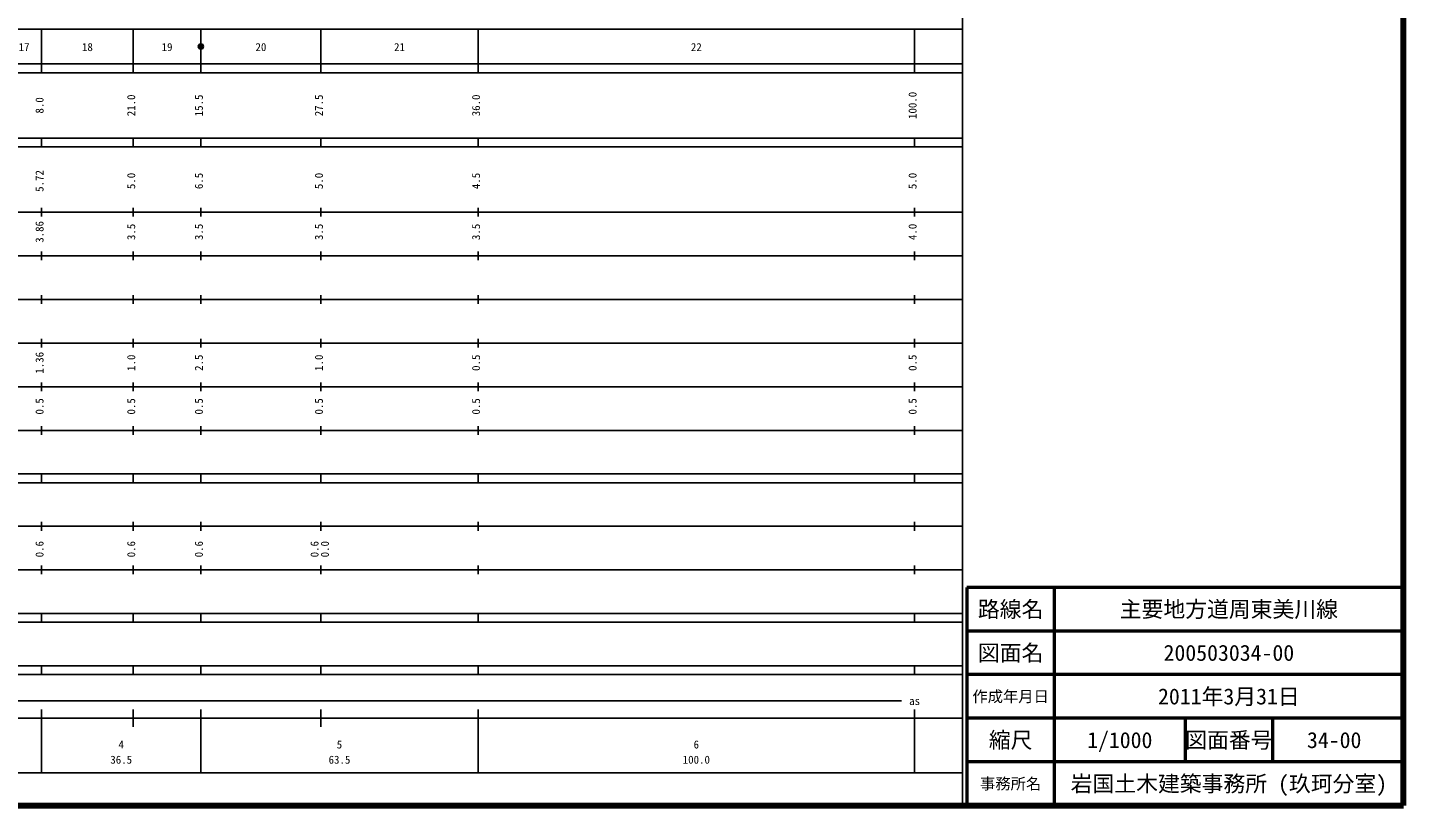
# Model space of a CAD drawing. Units: millimetres on the paper, enlarged 1000 times. Extents: x 40000 to 680000, y 20000 to 380000.
# Drawn here: x 364784 to 680000, y 20000 to 198357 of the extents above; entities that cross this region are included whole.
import ezdxf
from ezdxf.enums import TextEntityAlignment as Align

# ---------------------------------------------------------------- set-up
doc = ezdxf.new("R2010")
doc.units = ezdxf.units.MM
doc.header["$LTSCALE"] = 1000
for name, color, linetype, lineweight in [('S-TTL', 2, 'Continuous', 140), ('S-TTL-BAND', 7, 'Continuous', 25), ('S-TTL-FRAM', 2, 'Continuous', 50), ('S-TTL-LINE', 7, 'Continuous', 50)]:
    doc.layers.add(name, color=color, linetype=linetype, lineweight=lineweight)
doc.layers.add('S-TTL-TXT', color=7, linetype='Continuous')
doc.styles.add('ＭＳ ゴシック', font='')
doc.styles.get('ＭＳ ゴシック').set_extended_font_data('MS Gothic')

msp = doc.modelspace()

# ---------------------------------------------------------------- hatches: boundary and pattern name
at = {"layer": 'S-TTL-BAND'}
msp.add_hatch(color=256, dxfattribs=at).paths.add_polyline_path([(405100, 194000), (405100, 194024), (405098, 194047), (405096, 194070), (405093, 194094), (405088, 194117), (405083, 194140), (405077, 194163), (405071, 194185), (405063, 194208), (405054, 194230), (405045, 194251), (405035, 194272), (405023, 194293), (405012, 194313), (404999, 194333), (404985, 194353), (404971, 194371), (404956, 194390), (404941, 194407), (404924, 194424), (404907, 194441), (404890, 194456), (404871, 194471), (404853, 194485), (404833, 194499), (404813, 194512), (404793, 194523), (404772, 194535), (404751, 194545), (404730, 194554), (404708, 194563), (404685, 194571), (404663, 194577), (404640, 194583), (404617, 194588), (404594, 194593), (404571, 194596), (404547, 194598), (404524, 194600), (404500, 194600), (404476, 194600), (404453, 194598), (404429, 194596), (404406, 194593), (404383, 194588), (404360, 194583), (404337, 194577), (404315, 194571), (404292, 194563), (404270, 194554), (404249, 194545), (404228, 194535), (404207, 194523), (404187, 194512), (404167, 194499), (404147, 194485), (404129, 194471), (404110, 194456), (404093, 194441), (404076, 194424), (404059, 194407), (404044, 194390), (404029, 194371), (404015, 194353), (404001, 194333), (403988, 194313), (403977, 194293), (403965, 194272), (403955, 194251), (403946, 194230), (403937, 194208), (403929, 194185), (403923, 194163), (403917, 194140), (403912, 194117), (403907, 194094), (403904, 194070), (403902, 194047), (403900, 194024), (403900, 194000), (403900, 193976), (403902, 193953), (403904, 193929), (403907, 193906), (403912, 193883), (403917, 193860), (403923, 193837), (403929, 193815), (403937, 193792), (403946, 193770), (403955, 193749), (403965, 193728), (403977, 193707), (403988, 193686), (404001, 193667), (404015, 193647), (404029, 193629), (404044, 193610), (404059, 193593), (404076, 193576), (404093, 193559), (404110, 193544), (404129, 193529), (404147, 193515), (404167, 193501), (404187, 193488), (404207, 193476), (404228, 193465), (404249, 193455), (404270, 193446), (404292, 193437), (404315, 193429), (404337, 193422), (404360, 193417), (404383, 193411), (404406, 193407), (404429, 193404), (404453, 193402), (404476, 193400), (404500, 193400), (404524, 193400), (404547, 193402), (404571, 193404), (404594, 193407), (404617, 193411), (404640, 193417), (404663, 193422), (404685, 193429), (404708, 193437), (404730, 193446), (404751, 193455), (404772, 193465), (404793, 193476), (404813, 193488), (404833, 193501), (404853, 193515), (404871, 193529), (404890, 193544), (404907, 193559), (404924, 193576), (404941, 193593), (404956, 193610), (404971, 193629), (404985, 193647), (404999, 193667), (405012, 193686), (405023, 193707), (405035, 193728), (405045, 193749), (405054, 193770), (405063, 193792), (405071, 193815), (405077, 193837), (405083, 193860), (405088, 193883), (405093, 193906), (405096, 193929), (405098, 193953), (405100, 193976)])

# ---------------------------------------------------------------- linework, layer by layer
at = {"layer": 'S-TTL'}
for p, q in [((680000, 20000), (680000, 380000)), ((40000, 20000), (680000, 20000))]:
    msp.add_line(p, q, dxfattribs=at)
at = {"layer": 'S-TTL-BAND'}
for p, q in [((579000, 20000), (579000, 370000)), ((68000, 198000), (579000, 198000)), ((368000, 188000), (368000, 198000)), ((389000, 188000), (389000, 198000)), ((404500, 188000), (404500, 198000)), ((432000, 188000), (432000, 198000)), ((468000, 188000), (468000, 198000)), ((568000, 188000), (568000, 198000)), ((40000, 190000), (579000, 190000)), ((40000, 188000), (579000, 188000)), ((40000, 173000), (579000, 173000)), ((40000, 171000), (579000, 171000)), ((368000, 171000), (368000, 173000)), ((389000, 171000), (389000, 173000)), ((404500, 171000), (404500, 173000)), ((432000, 171000), (432000, 173000)), ((468000, 171000), (468000, 173000)), ((568000, 171000), (568000, 173000)), ((40000, 156000), (579000, 156000)), ((368000, 155000), (368000, 157000)), ((389000, 155000), (389000, 157000)), ((404500, 155000), (404500, 157000)), ((432000, 155000), (432000, 157000)), ((468000, 155000), (468000, 157000)), ((568000, 155000), (568000, 157000)), ((46000, 146000), (579000, 146000)), ((368000, 145000), (368000, 147000)), ((389000, 145000), (389000, 147000)), ((404500, 145000), (404500, 147000)), ((432000, 145000), (432000, 147000)), ((468000, 145000), (468000, 147000)), ((568000, 145000), (568000, 147000)), ((52000, 136000), (579000, 136000)), ((368000, 135000), (368000, 137000)), ((389000, 135000), (389000, 137000)), ((404500, 135000), (404500, 137000)), ((432000, 135000), (432000, 137000)), ((468000, 135000), (468000, 137000)), ((568000, 135000), (568000, 137000)), ((368000, 125000), (368000, 127000)), ((389000, 125000), (389000, 127000)), ((404500, 125000), (404500, 127000)), ((432000, 125000), (432000, 127000)), ((468000, 125000), (468000, 127000)), ((568000, 125000), (568000, 127000)), ((46000, 126000), (579000, 126000)), ((368000, 115000), (368000, 117000)), ((389000, 115000), (389000, 117000)), ((404500, 115000), (404500, 117000)), ((432000, 115000), (432000, 117000)), ((468000, 115000), (468000, 117000)), ((568000, 115000), (568000, 117000)), ((52000, 116000), (579000, 116000)), ((46000, 106000), (579000, 106000)), ((368000, 105000), (368000, 107000)), ((389000, 105000), (389000, 107000)), ((404500, 105000), (404500, 107000)), ((432000, 105000), (432000, 107000)), ((468000, 105000), (468000, 107000)), ((568000, 105000), (568000, 107000)), ((40000, 96000), (579000, 96000)), ((368000, 94000), (368000, 96000)), ((389000, 94000), (389000, 96000)), ((404500, 94000), (404500, 96000)), ((432000, 94000), (432000, 96000)), ((468000, 94000), (468000, 96000)), ((568000, 94000), (568000, 96000)), ((40000, 94000), (579000, 94000)), ((49000, 84000), (579000, 84000)), ((368000, 83000), (368000, 85000)), ((389000, 83000), (389000, 85000)), ((404500, 83000), (404500, 85000)), ((432000, 83000), (432000, 85000)), ((468000, 83000), (468000, 85000)), ((568000, 83000), (568000, 85000)), ((40000, 74000), (579000, 74000)), ((368000, 73000), (368000, 75000)), ((389000, 73000), (389000, 75000)), ((404500, 73000), (404500, 75000)), ((432000, 73000), (432000, 75000)), ((468000, 73000), (468000, 75000)), ((568000, 73000), (568000, 75000)), ((40000, 64000), (579000, 64000)), ((368000, 62000), (368000, 64000)), ((389000, 62000), (389000, 64000)), ((404500, 62000), (404500, 64000)), ((432000, 62000), (432000, 64000)), ((468000, 62000), (468000, 64000)), ((568000, 62000), (568000, 64000)), ((40000, 62000), (579000, 62000)), ((40000, 52000), (579000, 52000)), ((368000, 50000), (368000, 52000)), ((389000, 50000), (389000, 52000)), ((404500, 50000), (404500, 52000)), ((432000, 50000), (432000, 52000)), ((468000, 50000), (468000, 52000)), ((568000, 50000), (568000, 52000)), ((40000, 50000), (579000, 50000)), ((71000, 44000), (565000, 44000)), ((368000, 27500), (368000, 42000)), ((389000, 38000), (389000, 42000)), ((404500, 27500), (404500, 42000)), ((432000, 38000), (432000, 42000)), ((468000, 27500), (468000, 42000)), ((568000, 27500), (568000, 42000)), ((40000, 40000), (579000, 40000)), ((68000, 27500), (579000, 27500))]:
    msp.add_line(p, q, dxfattribs=at)
msp.add_circle((404500, 194000), 600, dxfattribs=at)
at = {"layer": 'S-TTL-FRAM'}
for p, q in [((680000, 70000), (580000, 70000)), ((580000, 70000), (580000, 20000))]:
    msp.add_line(p, q, dxfattribs=at)
at = {"layer": 'S-TTL-LINE'}
for p, q in [((600000, 70000), (600000, 20000)), ((680000, 60000), (580000, 60000)), ((680000, 50000), (580000, 50000)), ((680000, 40000), (580000, 40000)), ((630000, 40000), (630000, 30000)), ((650000, 40000), (650000, 30000)), ((680000, 30000), (580000, 30000))]:
    msp.add_line(p, q, dxfattribs=at)

# ---------------------------------------------------------------- texts
at = {"layer": 'S-TTL-BAND', "style": 'ＭＳ ゴシック'}
for s, p in [('17', (364000, 192405)), ('18', (378500, 192405)), ('19', (396750, 192405)), ('20', (418250, 192405)), ('21', (450000, 192405)), ('22', (518000, 192405)), ('as', (568000, 42500)), ('4', (386250, 32523)), ('5', (436250, 32523)), ('6', (518000, 32523)), ('36.5', (386250, 29033)), ('63.5', (436250, 29033)), ('100.0', (518000, 29033))]:
    msp.add_text(s, height=1833, dxfattribs=at).set_placement(p, align=Align.BOTTOM_CENTER)
for s, p in [('21.0', (390000, 180500)), ('15.5', (405500, 180500)), ('27.5', (433000, 180500)), ('36.0', (469000, 180500)), ('100.0', (569000, 180500)), ('8.0', (369000, 180500)), ('5.72', (369000, 163174)), ('5.0', (390000, 163174)), ('6.5', (405500, 163174)), ('5.0', (433000, 163174)), ('4.5', (469000, 163174)), ('5.0', (569000, 163174)), ('3.86', (369000, 151500)), ('3.5', (390000, 151500)), ('3.5', (405500, 151500)), ('3.5', (433000, 151500)), ('3.5', (469000, 151500)), ('4.0', (569000, 151500)), ('1.36', (369000, 121500)), ('1.0', (390000, 121500)), ('2.5', (405500, 121500)), ('1.0', (433000, 121500)), ('0.5', (469000, 121500)), ('0.5', (569000, 121500)), ('0.5', (369000, 111500)), ('0.5', (390000, 111500)), ('0.5', (405500, 111500)), ('0.5', (433000, 111500)), ('0.5', (469000, 111500)), ('0.5', (569000, 111500)), ('0.6', (369000, 78764)), ('0.6', (390000, 78764)), ('0.6', (405500, 78764)), ('0.6', (432000, 78764)), ('0.0', (434370, 78764))]:
    msp.add_text(s, height=1833, rotation=90, dxfattribs=at).set_placement(p, align=Align.BOTTOM_CENTER)
at = {"layer": 'S-TTL-TXT', "style": 'ＭＳ ゴシック'}
for s, height, p in [('路線名', 3666, (590000, 65000)), ('路線名', 3666, (590000, 65000)), ('主要地方道周東美川線', 3666, (640000, 65000)), ('図面名', 3666, (590000, 55000)), ('図面名', 3666, (590000, 55000)), ('200503034-00', 3666, (640000, 55000)), ('2011年3月31日', 3666, (640000, 45000)), ('作成年月日', 2566, (590000, 45000)), ('作成年月日', 2566, (590000, 45000)), ('縮尺', 3666, (590000, 35000)), ('縮尺', 3666, (590000, 35000)), ('1/1000', 3666, (615000, 35000)), ('図面番号', 3666, (640000, 35000)), ('図面番号', 3666, (640000, 35000)), ('34-00', 3666, (664125, 35000)), ('事務所名', 2566, (590000, 25000)), ('事務所名', 2566, (590000, 25000)), ('岩国土木建築事務所 (玖珂分室)', 3666, (640000, 25000))]:
    msp.add_text(s, height=height, dxfattribs=at).set_placement(p, align=Align.MIDDLE_CENTER)

doc.saveas('drawing.dxf')
